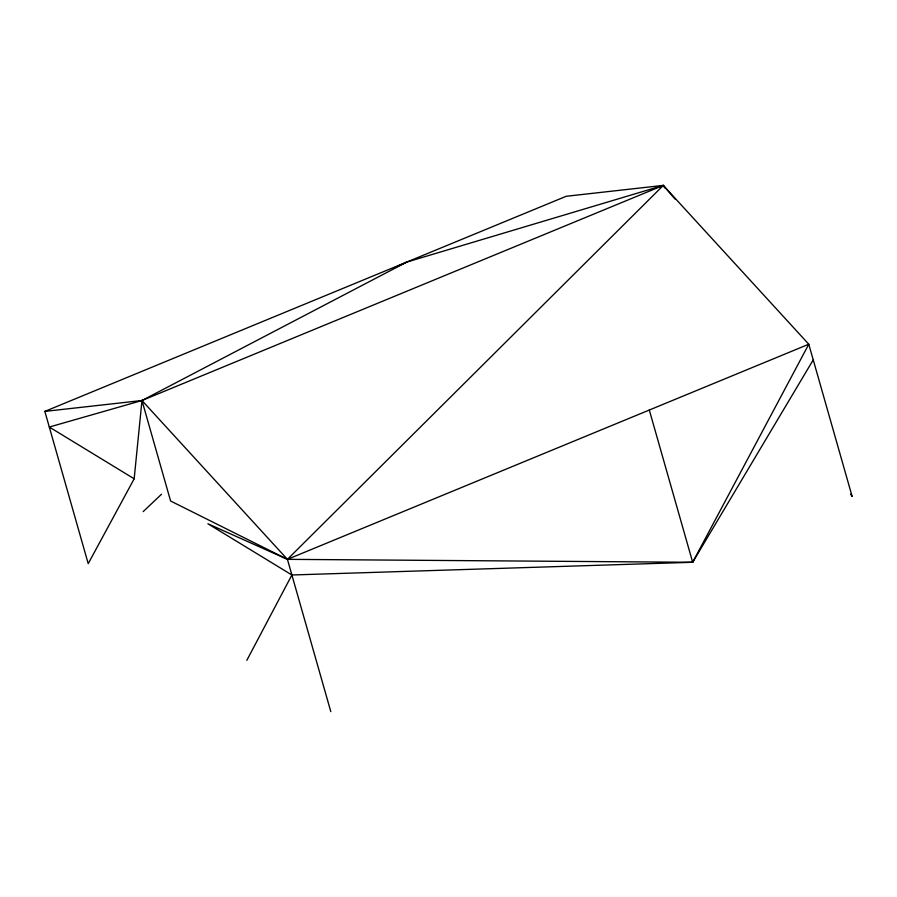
<?xml version="1.0" encoding="UTF-8"?>
<svg xmlns="http://www.w3.org/2000/svg" width="897" height="897" viewBox="0 0 897 897"><rect width="100%" height="100%" fill="white"/><g stroke="black" fill="none" stroke-linecap="round" stroke-linejoin="round"><path stroke-width="1.35" d="M675.127 199.145L663.309 185.399L566.198 196.286L44.85 411.398L88.22 563.652L134.169 478.796L141.973 400.511L406.722 262.092L663.309 185.399L808.78 344.235L852.15 496.49L850.614 494.146M246.81 660.371L291.884 574.988L692.675 562.284L813.231 359.876M44.85 411.398L141.973 400.511L170.598 501.008L287.432 559.347L692.675 562.284L808.78 344.235L287.432 559.347L207.891 523.758L291.884 574.988M330.802 711.601L287.432 559.347L663.309 185.399L664.61 187.854M143.172 511.626L161.482 494.281M394.007 267.956L406.722 262.092M134.169 478.796L49.301 427.039L141.973 400.511L663.309 185.399M141.973 400.511L287.432 559.347M649.305 410.03L692.675 562.284"/></g></svg>
